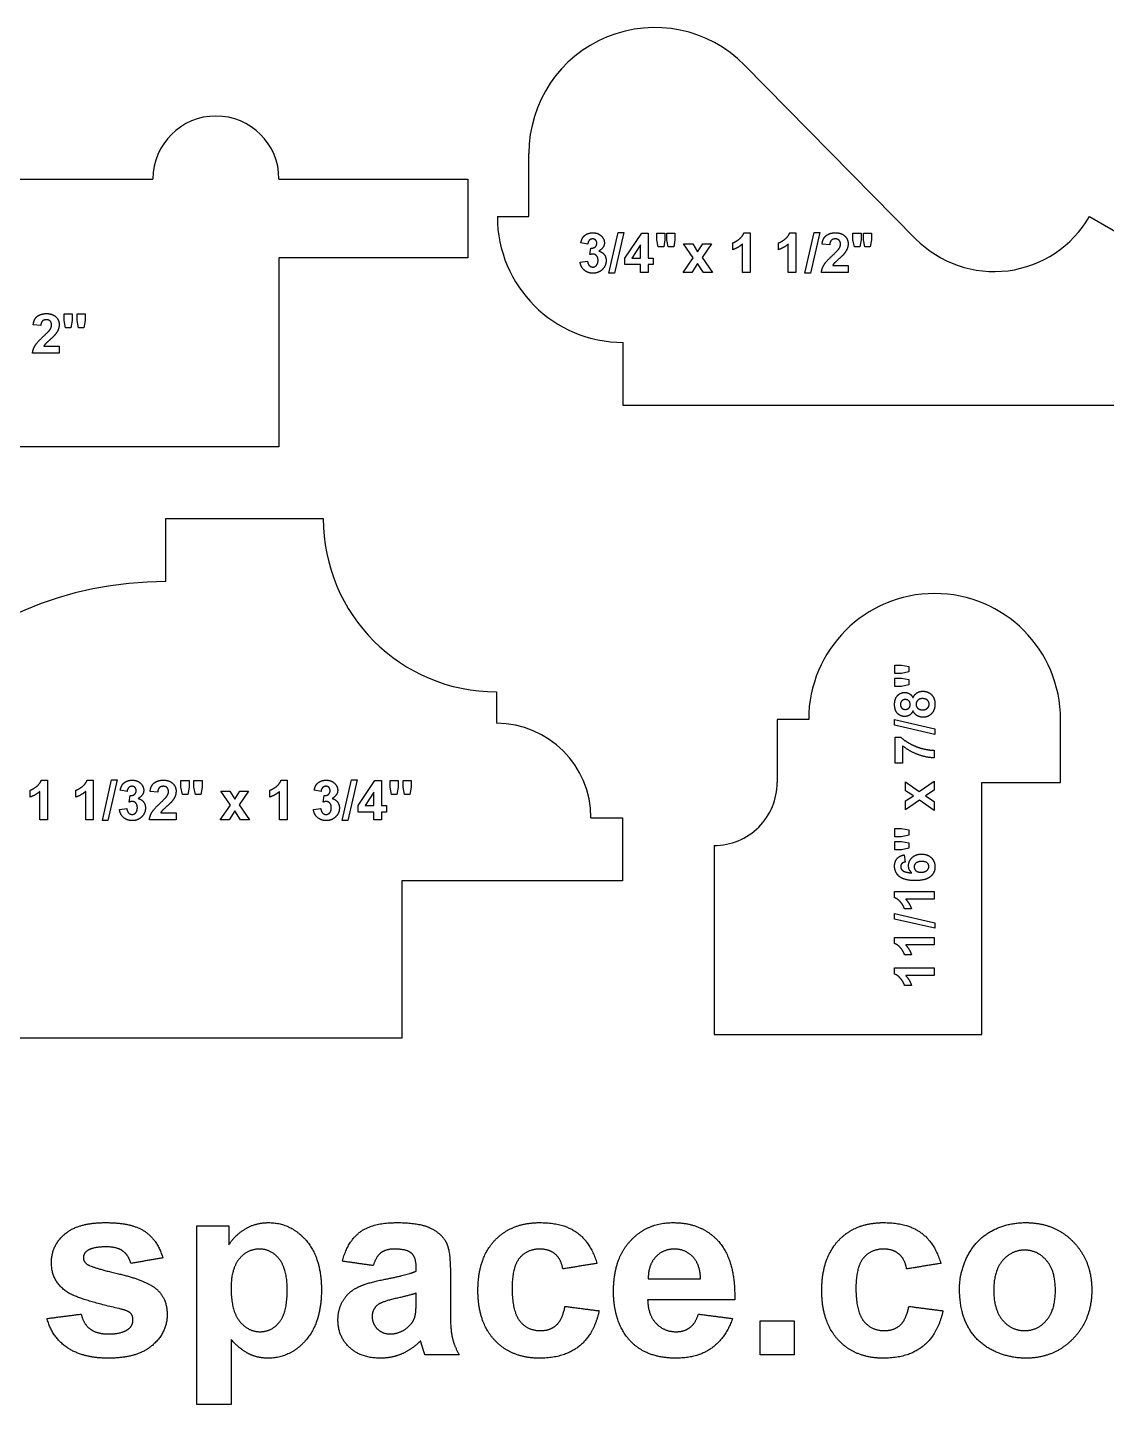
# Model space of a CAD drawing. Header units: millimetres. Extents: x -177 to 177, y -192 to 172.
# Drawn here: x 19.9 to 74.3, y -192.1 to -122.6 of the extents above; entities that cross this region are included whole.
import ezdxf

# ---------------------------------------------------------------- set-up
doc = ezdxf.new("R2010")
doc.units = ezdxf.units.MM
doc.header["$MEASUREMENT"] = 0
doc.layers.add('Default', color=18, linetype='Continuous')

msp = doc.modelspace()

# ---------------------------------------------------------------- linework, layer by layer
at = {"layer": 'Default', "color": 5}
for p, q in [((56.08, -124.538), (64.698, -133.289)), ((45.205, -132.169), (45.205, -128.994)), ((7.782, -130.28), (26.258, -130.28)), ((32.608, -130.28), (42.133, -130.28)), ((42.133, -130.28), (42.133, -134.249)), ((43.617, -132.169), (45.205, -132.169)), ((73.469, -132.168), (81.717, -136.931)), ((49.237, -135.028), (49.706, -132.978)), ((49.99, -132.978), (49.521, -135.028)), ((49.706, -132.978), (49.99, -132.978)), ((50.039, -134.263), (50.893, -133.003)), ((50.893, -133.003), (51.225, -133.003)), ((51.225, -133.003), (51.225, -134.262)), ((51.657, -133.338), (51.657, -133.003)), ((51.657, -133.003), (52.064, -133.003)), ((52.064, -133.003), (52.064, -133.338)), ((52.163, -133.338), (52.163, -133.003)), ((52.163, -133.003), (52.571, -133.003)), ((52.571, -133.003), (52.571, -133.338)), ((56.05, -132.99), (56.36, -132.99)), ((56.36, -132.99), (56.36, -134.99)), ((58.359, -132.99), (58.669, -132.99)), ((58.669, -132.99), (58.669, -134.99)), ((59.126, -135.028), (59.595, -132.978)), ((59.879, -132.978), (59.41, -135.028)), ((59.595, -132.978), (59.879, -132.978)), ((61.546, -133.338), (61.546, -133.003)), ((61.546, -133.003), (61.953, -133.003)), ((61.953, -133.003), (61.953, -133.338)), ((62.071, -133.338), (62.071, -133.003)), ((62.071, -133.003), (62.479, -133.003)), ((62.479, -133.003), (62.479, -133.338)), ((48.175, -133.558), (47.83, -133.5)), ((48.286, -134.093), (48.327, -133.768)), ((50.842, -133.603), (50.396, -134.262)), ((50.842, -134.262), (50.842, -133.603)), ((51.727, -133.707), (51.657, -133.338)), ((52.003, -133.707), (51.727, -133.707)), ((52.064, -133.338), (52.003, -133.707)), ((52.234, -133.707), (52.163, -133.338)), ((52.51, -133.707), (52.234, -133.707)), ((52.571, -133.338), (52.51, -133.707)), ((53.496, -134.246), (53.009, -133.546)), ((53.009, -133.546), (53.469, -133.546)), ((53.469, -133.546), (53.715, -133.943)), ((53.715, -133.943), (53.976, -133.546)), ((54.416, -133.546), (53.94, -134.23)), ((53.976, -133.546), (54.416, -133.546)), ((55.484, -133.842), (55.484, -133.497)), ((55.978, -134.99), (55.978, -133.554)), ((57.793, -133.842), (57.793, -133.497)), ((58.286, -134.99), (58.286, -133.554)), ((60.373, -133.595), (59.99, -133.559)), ((61.616, -133.707), (61.546, -133.338)), ((61.892, -133.707), (61.616, -133.707)), ((61.953, -133.338), (61.892, -133.707)), ((62.142, -133.707), (62.071, -133.338)), ((62.418, -133.707), (62.142, -133.707)), ((62.479, -133.338), (62.418, -133.707)), ((42.133, -134.249), (32.608, -134.249)), ((32.608, -134.249), (32.608, -143.774)), ((47.793, -134.468), (48.163, -134.423)), ((50.039, -134.595), (50.039, -134.263)), ((50.842, -134.595), (50.039, -134.595)), ((50.396, -134.262), (50.842, -134.262)), ((50.842, -134.99), (50.842, -134.595)), ((51.225, -134.262), (51.472, -134.262)), ((51.472, -134.595), (51.225, -134.595)), ((51.225, -134.595), (51.225, -134.99)), ((51.472, -134.262), (51.472, -134.595)), ((52.984, -134.99), (53.496, -134.246)), ((53.715, -134.543), (53.424, -134.99)), ((54.005, -134.99), (53.715, -134.543)), ((53.94, -134.23), (54.465, -134.99)), ((60.523, -134.632), (61.299, -134.632)), ((61.299, -134.632), (61.299, -134.99)), ((49.521, -135.028), (49.237, -135.028)), ((51.225, -134.99), (50.842, -134.99)), ((53.424, -134.99), (52.984, -134.99)), ((54.465, -134.99), (54.005, -134.99)), ((56.36, -134.99), (55.978, -134.99)), ((58.669, -134.99), (58.286, -134.99)), ((59.41, -135.028), (59.126, -135.028)), ((61.299, -134.99), (59.953, -134.99)), ((21.775, -137.412), (21.775, -137.077)), ((21.775, -137.077), (22.182, -137.077)), ((21.846, -137.78), (21.775, -137.412)), ((22.182, -137.412), (22.121, -137.78)), ((22.182, -137.077), (22.182, -137.412)), ((22.429, -137.412), (22.429, -137.077)), ((22.429, -137.077), (22.837, -137.077)), ((22.5, -137.78), (22.429, -137.412)), ((22.837, -137.412), (22.775, -137.78)), ((22.837, -137.077), (22.837, -137.412)), ((20.602, -137.669), (20.219, -137.633)), ((22.121, -137.78), (21.846, -137.78)), ((22.775, -137.78), (22.5, -137.78)), ((20.753, -138.706), (21.528, -138.706)), ((21.528, -138.706), (21.528, -139.064)), ((49.967, -141.694), (49.967, -138.519)), ((21.528, -139.064), (20.182, -139.064)), ((81.717, -141.694), (49.967, -141.694)), ((32.608, -143.774), (7.436, -143.774)), ((26.904, -150.575), (26.904, -147.4)), ((26.904, -147.4), (34.841, -147.4)), ((63.654, -155.202), (63.654, -154.795)), ((63.654, -154.795), (63.989, -154.795)), ((63.989, -155.202), (63.654, -155.202)), ((63.654, -155.856), (63.654, -155.449)), ((63.654, -155.449), (63.989, -155.449)), ((63.989, -154.795), (64.358, -154.856)), ((64.358, -155.131), (63.989, -155.202)), ((63.989, -155.449), (64.358, -155.51)), ((64.358, -154.856), (64.358, -155.131)), ((43.573, -156.131), (43.573, -157.718)), ((63.989, -155.856), (63.654, -155.856)), ((64.358, -155.786), (63.989, -155.856)), ((64.358, -155.51), (64.358, -155.786)), ((57.724, -157.527), (57.724, -160.702)), ((59.312, -157.527), (57.724, -157.527)), ((63.63, -157.807), (63.63, -157.523)), ((63.63, -157.523), (65.679, -157.992)), ((72.012, -160.702), (72.012, -157.527)), ((65.679, -158.276), (63.63, -157.807)), ((65.679, -157.992), (65.679, -158.276)), ((63.679, -159.721), (63.679, -158.412)), ((63.679, -158.412), (63.951, -158.412)), ((64.037, -158.847), (64.037, -159.721)), ((65.642, -159.079), (65.642, -159.461)), ((64.037, -159.721), (63.679, -159.721)), ((20.629, -160.586), (20.939, -160.586)), ((20.939, -160.586), (20.939, -162.586)), ((22.938, -160.586), (23.248, -160.586)), ((23.248, -160.586), (23.248, -162.586)), ((23.705, -162.623), (24.174, -160.574)), ((24.458, -160.574), (23.989, -162.623)), ((24.174, -160.574), (24.458, -160.574)), ((27.668, -160.933), (27.668, -160.598)), ((27.668, -160.598), (28.075, -160.598)), ((27.738, -161.302), (27.668, -160.933)), ((28.075, -160.933), (28.014, -161.302)), ((28.075, -160.598), (28.075, -160.933)), ((28.322, -160.933), (28.322, -160.598)), ((28.322, -160.598), (28.73, -160.598)), ((28.393, -161.302), (28.322, -160.933)), ((28.73, -160.933), (28.668, -161.302)), ((28.73, -160.598), (28.73, -160.933)), ((32.716, -160.586), (33.026, -160.586)), ((33.026, -160.586), (33.026, -162.586)), ((35.791, -162.623), (36.26, -160.574)), ((36.544, -160.574), (36.075, -162.623)), ((36.26, -160.574), (36.544, -160.574)), ((36.594, -161.859), (37.447, -160.598)), ((37.447, -160.598), (37.779, -160.598)), ((37.779, -160.598), (37.779, -161.858)), ((38.211, -160.933), (38.211, -160.598)), ((38.211, -160.598), (38.619, -160.598)), ((38.282, -161.302), (38.211, -160.933)), ((38.619, -160.933), (38.557, -161.302)), ((38.619, -160.598), (38.619, -160.933)), ((38.865, -160.933), (38.865, -160.598)), ((38.865, -160.598), (39.273, -160.598)), ((38.936, -161.302), (38.865, -160.933)), ((39.273, -160.933), (39.212, -161.302)), ((39.273, -160.598), (39.273, -160.933)), ((64.198, -161.118), (64.198, -160.677)), ((64.198, -160.677), (64.882, -161.153)), ((64.882, -161.153), (65.642, -160.628)), ((65.642, -160.628), (65.642, -161.089)), ((68.043, -173.402), (68.043, -160.702)), ((68.043, -160.702), (72.012, -160.702)), ((20.063, -161.438), (20.063, -161.092)), ((20.557, -162.586), (20.557, -161.149)), ((22.372, -161.438), (22.372, -161.092)), ((22.865, -162.586), (22.865, -161.149)), ((24.952, -161.154), (24.606, -161.096)), ((25.063, -161.688), (25.103, -161.364)), ((26.495, -161.191), (26.112, -161.155)), ((28.014, -161.302), (27.738, -161.302)), ((28.668, -161.302), (28.393, -161.302)), ((30.162, -161.842), (29.674, -161.141)), ((29.674, -161.141), (30.135, -161.141)), ((30.135, -161.141), (30.381, -161.539)), ((30.381, -161.539), (30.641, -161.141)), ((31.081, -161.141), (30.605, -161.826)), ((30.641, -161.141), (31.081, -161.141)), ((32.149, -161.438), (32.149, -161.092)), ((32.643, -162.586), (32.643, -161.149)), ((34.73, -161.154), (34.384, -161.096)), ((34.841, -161.688), (34.881, -161.364)), ((37.396, -161.198), (36.95, -161.858)), ((37.396, -161.858), (37.396, -161.198)), ((38.557, -161.302), (38.282, -161.302)), ((39.212, -161.302), (38.936, -161.302)), ((64.595, -161.378), (64.198, -161.118)), ((64.198, -161.624), (64.595, -161.378)), ((64.898, -161.597), (64.198, -162.085)), ((64.198, -162.085), (64.198, -161.624)), ((65.642, -162.109), (64.898, -161.597)), ((65.642, -161.089), (65.195, -161.378)), ((65.195, -161.378), (65.642, -161.669)), ((65.642, -161.669), (65.642, -162.109)), ((24.569, -162.064), (24.939, -162.018)), ((26.646, -162.228), (27.421, -162.228)), ((27.421, -162.228), (27.421, -162.586)), ((29.649, -162.586), (30.162, -161.842)), ((30.381, -162.138), (30.09, -162.586)), ((30.67, -162.586), (30.381, -162.138)), ((30.605, -161.826), (31.131, -162.586)), ((34.347, -162.064), (34.717, -162.018)), ((36.594, -162.191), (36.594, -161.859)), ((37.396, -162.191), (36.594, -162.191)), ((36.95, -161.858), (37.396, -161.858)), ((37.396, -162.586), (37.396, -162.191)), ((37.779, -161.858), (38.026, -161.858)), ((38.026, -162.191), (37.779, -162.191)), ((37.779, -162.191), (37.779, -162.586)), ((38.026, -161.858), (38.026, -162.191)), ((20.939, -162.586), (20.557, -162.586)), ((23.248, -162.586), (22.865, -162.586)), ((23.989, -162.623), (23.705, -162.623)), ((27.421, -162.586), (26.075, -162.586)), ((30.09, -162.586), (29.649, -162.586)), ((31.131, -162.586), (30.67, -162.586)), ((33.026, -162.586), (32.643, -162.586)), ((36.075, -162.623), (35.791, -162.623)), ((37.779, -162.586), (37.396, -162.586)), ((48.335, -162.481), (49.923, -162.481)), ((49.923, -162.481), (49.923, -165.656)), ((63.654, -163.437), (63.654, -163.029)), ((63.654, -163.029), (63.989, -163.029)), ((63.989, -163.029), (64.358, -163.09)), ((64.358, -163.09), (64.358, -163.366)), ((63.989, -163.437), (63.654, -163.437)), ((63.654, -164.091), (63.654, -163.684)), ((63.654, -163.684), (63.989, -163.684)), ((64.358, -163.366), (63.989, -163.437)), ((63.989, -163.684), (64.358, -163.745)), ((64.358, -163.745), (64.358, -164.02)), ((54.549, -163.877), (54.549, -173.402)), ((63.989, -164.091), (63.654, -164.091)), ((64.358, -164.02), (63.989, -164.091)), ((64.132, -164.35), (64.173, -164.721)), ((49.923, -165.656), (38.81, -165.656)), ((38.81, -165.656), (38.81, -173.594)), ((63.642, -166.512), (63.642, -166.202)), ((63.642, -166.202), (65.642, -166.202)), ((65.642, -166.585), (64.205, -166.585)), ((65.642, -166.202), (65.642, -166.585)), ((64.494, -167.079), (64.148, -167.079)), ((63.63, -167.585), (63.63, -167.301)), ((63.63, -167.301), (65.679, -167.77)), ((65.679, -168.054), (63.63, -167.585)), ((65.679, -167.77), (65.679, -168.054)), ((63.642, -168.821), (63.642, -168.511)), ((63.642, -168.511), (65.642, -168.511)), ((65.642, -168.511), (65.642, -168.893)), ((65.642, -168.893), (64.205, -168.893)), ((63.642, -170.364), (63.642, -170.054)), ((63.642, -170.054), (65.642, -170.054)), ((64.494, -169.387), (64.148, -169.387)), ((65.642, -170.054), (65.642, -170.437)), ((65.642, -170.437), (64.205, -170.437)), ((64.494, -170.93), (64.148, -170.93)), ((54.549, -173.402), (68.043, -173.402)), ((38.81, -173.594), (5.473, -173.594))]:
    msp.add_line(p, q, dxfattribs=at)
for centre, radius, start, end in [((51.555, -128.994), 6.35, 44.56404, 180.00005), ((29.433, -130.28), 3.175, 0, 180), ((49.967, -132.169), 6.35, 180, 270), ((68.657, -129.39), 5.556, 224.56404, 330), ((43.573, -147.4), 8.732, 180, 270), ((26.904, -168.831), 18.256, 90, 180), ((65.662, -157.527), 6.35, 0, 180), ((43.573, -162.481), 4.763, 0, 90), ((54.549, -160.702), 3.175, 270, 0.00001)]:
    msp.add_arc(centre, radius, start, end, dxfattribs=at)
for points in [[(47.83, -133.5), (47.866, -133.323), (47.938, -133.217)], [(47.938, -133.217), (48.011, -133.112), (48.142, -133.051)], [(48.142, -133.051), (48.272, -132.99), (48.434, -132.99)], [(48.434, -132.99), (48.71, -132.99), (48.877, -133.169)], [(48.877, -133.169), (49.015, -133.314), (49.015, -133.498)], [(55.809, -133.31), (55.985, -133.173), (56.05, -132.99)], [(58.118, -133.31), (58.293, -133.173), (58.359, -132.99)], [(59.99, -133.559), (60.024, -133.255), (60.206, -133.123)], [(60.206, -133.123), (60.387, -132.99), (60.659, -132.99)], [(60.659, -132.99), (60.958, -132.99), (61.128, -133.149)], [(61.128, -133.149), (61.299, -133.308), (61.299, -133.544)], [(48.257, -133.365), (48.19, -133.431), (48.175, -133.558)], [(48.419, -133.299), (48.324, -133.299), (48.257, -133.365)], [(48.327, -133.768), (48.476, -133.772), (48.554, -133.702)], [(48.574, -133.358), (48.516, -133.299), (48.419, -133.299)], [(48.554, -133.702), (48.632, -133.632), (48.632, -133.516)], [(48.632, -133.516), (48.632, -133.417), (48.574, -133.358)], [(49.015, -133.498), (49.015, -133.758), (48.728, -133.914)], [(48.728, -133.914), (48.898, -133.951), (49, -134.079)], [(55.484, -133.497), (55.634, -133.447), (55.809, -133.31)], [(55.978, -133.554), (55.768, -133.749), (55.484, -133.842)], [(57.793, -133.497), (57.942, -133.447), (58.118, -133.31)], [(58.286, -133.554), (58.077, -133.749), (57.793, -133.842)], [(60.456, -133.368), (60.384, -133.436), (60.373, -133.595)], [(60.651, -133.299), (60.529, -133.299), (60.456, -133.368)], [(60.517, -134.128), (60.778, -133.886), (60.836, -133.8)], [(60.846, -133.368), (60.775, -133.299), (60.651, -133.299)], [(60.836, -133.8), (60.916, -133.681), (60.916, -133.565)], [(60.916, -133.565), (60.916, -133.437), (60.846, -133.368)], [(61.25, -133.799), (61.201, -133.921), (61.095, -134.054)], [(61.299, -133.544), (61.299, -133.678), (61.25, -133.799)], [(47.997, -134.873), (47.821, -134.718), (47.793, -134.468)], [(48.163, -134.423), (48.179, -134.566), (48.253, -134.643)], [(48.253, -134.643), (48.326, -134.719), (48.43, -134.719)], [(48.448, -134.065), (48.38, -134.065), (48.286, -134.093)], [(48.43, -134.719), (48.541, -134.719), (48.617, -134.628)], [(48.622, -134.15), (48.551, -134.065), (48.448, -134.065)], [(48.617, -134.628), (48.694, -134.537), (48.694, -134.382)], [(48.694, -134.382), (48.694, -134.236), (48.622, -134.15)], [(49.101, -134.39), (49.101, -134.655), (48.912, -134.841)], [(49, -134.079), (49.101, -134.208), (49.101, -134.39)], [(59.953, -134.99), (59.975, -134.789), (60.085, -134.608)], [(60.085, -134.608), (60.194, -134.427), (60.517, -134.128)], [(60.603, -134.527), (60.554, -134.581), (60.523, -134.632)], [(60.838, -134.307), (60.652, -134.473), (60.603, -134.527)], [(61.095, -134.054), (61.024, -134.142), (60.838, -134.307)], [(48.44, -135.028), (48.173, -135.028), (47.997, -134.873)], [(48.912, -134.841), (48.722, -135.028), (48.44, -135.028)], [(20.219, -137.633), (20.254, -137.329), (20.435, -137.197)], [(20.435, -137.197), (20.617, -137.064), (20.889, -137.064)], [(20.881, -137.373), (20.758, -137.373), (20.686, -137.442)], [(21.075, -137.442), (21.005, -137.373), (20.881, -137.373)], [(20.889, -137.064), (21.187, -137.064), (21.358, -137.223)], [(21.358, -137.223), (21.528, -137.382), (21.528, -137.618)], [(20.686, -137.442), (20.613, -137.51), (20.602, -137.669)], [(20.747, -138.202), (21.007, -137.96), (21.066, -137.874)], [(21.066, -137.874), (21.145, -137.755), (21.145, -137.639)], [(21.324, -138.127), (21.254, -138.216), (21.067, -138.381)], [(21.145, -137.639), (21.145, -137.511), (21.075, -137.442)], [(21.479, -137.873), (21.43, -137.995), (21.324, -138.127)], [(21.528, -137.618), (21.528, -137.752), (21.479, -137.873)], [(20.182, -139.064), (20.204, -138.862), (20.314, -138.681)], [(20.314, -138.681), (20.423, -138.501), (20.747, -138.202)], [(20.832, -138.601), (20.783, -138.655), (20.753, -138.706)], [(21.067, -138.381), (20.881, -138.546), (20.832, -138.601)], [(63.788, -156.324), (63.934, -156.165), (64.158, -156.165)], [(64.158, -156.165), (64.296, -156.165), (64.405, -156.236)], [(64.765, -156.188), (64.892, -156.103), (65.059, -156.103)], [(65.059, -156.103), (65.334, -156.103), (65.507, -156.279)], [(63.642, -156.77), (63.642, -156.483), (63.788, -156.324)], [(63.788, -157.218), (63.642, -157.06), (63.642, -156.77)], [(64.005, -156.59), (63.938, -156.657), (63.938, -156.767)], [(63.938, -156.767), (63.938, -156.881), (64.006, -156.949)], [(64.182, -156.523), (64.071, -156.523), (64.005, -156.59)], [(64.366, -156.591), (64.299, -156.523), (64.182, -156.523)], [(64.432, -156.771), (64.432, -156.658), (64.366, -156.591)], [(64.366, -156.95), (64.432, -156.883), (64.432, -156.771)], [(64.405, -156.236), (64.513, -156.307), (64.571, -156.435)], [(64.571, -156.435), (64.637, -156.272), (64.765, -156.188)], [(64.815, -156.554), (64.729, -156.635), (64.729, -156.758)], [(64.729, -156.758), (64.729, -156.901), (64.827, -156.971)], [(65.045, -156.474), (64.902, -156.474), (64.815, -156.554)], [(65.296, -156.553), (65.209, -156.474), (65.045, -156.474)], [(65.293, -156.959), (65.383, -156.876), (65.383, -156.753)], [(65.383, -156.753), (65.383, -156.632), (65.296, -156.553)], [(65.507, -156.279), (65.679, -156.455), (65.679, -156.747)], [(65.679, -156.747), (65.679, -157.018), (65.537, -157.199)], [(64.158, -157.375), (63.934, -157.375), (63.788, -157.218)], [(64.006, -156.949), (64.073, -157.017), (64.183, -157.017)], [(64.398, -157.306), (64.288, -157.375), (64.158, -157.375)], [(64.183, -157.017), (64.301, -157.017), (64.366, -156.95)], [(64.571, -157.086), (64.508, -157.237), (64.398, -157.306)], [(64.779, -157.333), (64.644, -157.255), (64.571, -157.086)], [(65.075, -157.412), (64.914, -157.412), (64.779, -157.333)], [(64.827, -156.971), (64.926, -157.042), (65.041, -157.042)], [(65.041, -157.042), (65.202, -157.042), (65.293, -156.959)], [(65.537, -157.199), (65.368, -157.412), (65.075, -157.412)], [(63.951, -158.412), (64.11, -158.573), (64.408, -158.739)], [(64.802, -159.287), (64.374, -159.122), (64.037, -158.847)], [(64.408, -158.739), (64.707, -158.906), (65.042, -158.993)], [(65.642, -159.461), (65.23, -159.452), (64.802, -159.287)], [(65.042, -158.993), (65.378, -159.08), (65.642, -159.079)], [(20.063, -161.092), (20.213, -161.043), (20.388, -160.906)], [(20.388, -160.906), (20.564, -160.769), (20.629, -160.586)], [(22.372, -161.092), (22.521, -161.043), (22.697, -160.906)], [(22.697, -160.906), (22.873, -160.769), (22.938, -160.586)], [(24.606, -161.096), (24.642, -160.919), (24.715, -160.813)], [(24.715, -160.813), (24.788, -160.707), (24.918, -160.646)], [(24.918, -160.646), (25.048, -160.586), (25.21, -160.586)], [(25.034, -160.961), (24.966, -161.027), (24.952, -161.154)], [(25.196, -160.895), (25.101, -160.895), (25.034, -160.961)], [(25.351, -160.953), (25.293, -160.895), (25.196, -160.895)], [(25.21, -160.586), (25.487, -160.586), (25.654, -160.764)], [(25.409, -161.111), (25.409, -161.012), (25.351, -160.953)], [(25.654, -160.764), (25.791, -160.91), (25.791, -161.093)], [(26.112, -161.155), (26.147, -160.851), (26.328, -160.718)], [(26.328, -160.718), (26.51, -160.586), (26.782, -160.586)], [(26.579, -160.963), (26.506, -161.032), (26.495, -161.191)], [(26.774, -160.895), (26.651, -160.895), (26.579, -160.963)], [(26.968, -160.964), (26.898, -160.895), (26.774, -160.895)], [(26.782, -160.586), (27.08, -160.586), (27.251, -160.745)], [(27.038, -161.161), (27.038, -161.032), (26.968, -160.964)], [(27.251, -160.745), (27.421, -160.903), (27.421, -161.139)], [(32.149, -161.092), (32.299, -161.043), (32.475, -160.906)], [(32.475, -160.906), (32.65, -160.769), (32.716, -160.586)], [(34.384, -161.096), (34.42, -160.919), (34.493, -160.813)], [(34.493, -160.813), (34.566, -160.707), (34.696, -160.646)], [(34.696, -160.646), (34.826, -160.586), (34.988, -160.586)], [(34.811, -160.961), (34.744, -161.027), (34.73, -161.154)], [(34.974, -160.895), (34.879, -160.895), (34.811, -160.961)], [(35.128, -160.953), (35.07, -160.895), (34.974, -160.895)], [(34.988, -160.586), (35.265, -160.586), (35.432, -160.764)], [(35.186, -161.111), (35.186, -161.012), (35.128, -160.953)], [(35.432, -160.764), (35.569, -160.91), (35.569, -161.093)], [(20.557, -161.149), (20.347, -161.344), (20.063, -161.438)], [(22.865, -161.149), (22.656, -161.344), (22.372, -161.438)], [(25.225, -161.66), (25.157, -161.66), (25.063, -161.688)], [(25.103, -161.364), (25.252, -161.368), (25.33, -161.298)], [(25.399, -161.746), (25.327, -161.66), (25.225, -161.66)], [(25.33, -161.298), (25.409, -161.227), (25.409, -161.111)], [(25.791, -161.093), (25.791, -161.354), (25.505, -161.509)], [(25.505, -161.509), (25.675, -161.546), (25.776, -161.675)], [(25.776, -161.675), (25.878, -161.804), (25.878, -161.986)], [(26.207, -162.203), (26.316, -162.022), (26.64, -161.723)], [(26.64, -161.723), (26.9, -161.482), (26.959, -161.396)], [(26.959, -161.396), (27.038, -161.277), (27.038, -161.161)], [(27.217, -161.649), (27.147, -161.737), (26.96, -161.903)], [(27.372, -161.395), (27.323, -161.516), (27.217, -161.649)], [(27.421, -161.139), (27.421, -161.273), (27.372, -161.395)], [(32.643, -161.149), (32.434, -161.344), (32.149, -161.438)], [(35.002, -161.66), (34.935, -161.66), (34.841, -161.688)], [(34.881, -161.364), (35.03, -161.368), (35.108, -161.298)], [(35.177, -161.746), (35.105, -161.66), (35.002, -161.66)], [(35.108, -161.298), (35.186, -161.227), (35.186, -161.111)], [(35.569, -161.093), (35.569, -161.354), (35.283, -161.509)], [(35.283, -161.509), (35.452, -161.546), (35.554, -161.675)], [(35.554, -161.675), (35.656, -161.804), (35.656, -161.986)], [(24.773, -162.468), (24.597, -162.314), (24.569, -162.064)], [(24.939, -162.018), (24.956, -162.162), (25.029, -162.238)], [(25.029, -162.238), (25.102, -162.314), (25.206, -162.314)], [(25.206, -162.314), (25.318, -162.314), (25.394, -162.223)], [(25.394, -162.223), (25.47, -162.132), (25.47, -161.978)], [(25.47, -161.978), (25.47, -161.831), (25.399, -161.746)], [(25.878, -161.986), (25.878, -162.25), (25.688, -162.437)], [(26.075, -162.586), (26.097, -162.384), (26.207, -162.203)], [(26.725, -162.122), (26.676, -162.176), (26.646, -162.228)], [(26.96, -161.903), (26.774, -162.068), (26.725, -162.122)], [(34.551, -162.468), (34.375, -162.314), (34.347, -162.064)], [(34.717, -162.018), (34.734, -162.162), (34.807, -162.238)], [(34.807, -162.238), (34.88, -162.314), (34.984, -162.314)], [(34.984, -162.314), (35.096, -162.314), (35.172, -162.223)], [(35.172, -162.223), (35.248, -162.132), (35.248, -161.978)], [(35.248, -161.978), (35.248, -161.831), (35.177, -161.746)], [(35.656, -161.986), (35.656, -162.25), (35.466, -162.437)], [(25.217, -162.623), (24.949, -162.623), (24.773, -162.468)], [(25.688, -162.437), (25.499, -162.623), (25.217, -162.623)], [(34.994, -162.623), (34.727, -162.623), (34.551, -162.468)], [(35.466, -162.437), (35.277, -162.623), (34.994, -162.623)], [(63.768, -164.54), (63.893, -164.391), (64.132, -164.35)], [(64.346, -164.9), (64.346, -164.658), (64.529, -164.486)], [(64.529, -164.486), (64.712, -164.313), (65.001, -164.313)], [(65.001, -164.313), (65.308, -164.313), (65.494, -164.493)], [(65.494, -164.493), (65.679, -164.673), (65.679, -164.955)], [(63.642, -164.917), (63.642, -164.689), (63.768, -164.54)], [(63.884, -165.444), (63.642, -165.241), (63.642, -164.917)], [(64.005, -164.793), (63.951, -164.851), (63.951, -164.943)], [(63.951, -164.943), (63.951, -165.066), (64.06, -165.152)], [(64.173, -164.721), (64.059, -164.734), (64.005, -164.793)], [(64.06, -165.152), (64.17, -165.237), (64.513, -165.259)], [(64.513, -165.259), (64.346, -165.114), (64.346, -164.9)], [(64.721, -164.762), (64.63, -164.84), (64.63, -164.957)], [(64.63, -164.957), (64.63, -165.07), (64.717, -165.149)], [(64.717, -165.149), (64.805, -165.227), (64.976, -165.227)], [(65.011, -164.684), (64.813, -164.684), (64.721, -164.762)], [(64.976, -165.227), (65.165, -165.227), (65.268, -165.139)], [(65.286, -164.756), (65.202, -164.684), (65.011, -164.684)], [(65.268, -165.139), (65.371, -165.051), (65.371, -164.938)], [(65.371, -164.938), (65.371, -164.829), (65.286, -164.756)], [(65.679, -164.955), (65.679, -165.257), (65.444, -165.452)], [(64.675, -165.647), (64.126, -165.647), (63.884, -165.444)], [(65.444, -165.452), (65.21, -165.647), (64.675, -165.647)], [(63.962, -166.753), (63.825, -166.578), (63.642, -166.512)], [(64.205, -166.585), (64.4, -166.794), (64.494, -167.079)], [(64.148, -167.079), (64.099, -166.929), (63.962, -166.753)], [(63.962, -169.062), (63.825, -168.886), (63.642, -168.821)], [(64.148, -169.387), (64.099, -169.238), (63.962, -169.062)], [(64.205, -168.893), (64.4, -169.103), (64.494, -169.387)], [(63.962, -170.605), (63.825, -170.429), (63.642, -170.364)], [(64.148, -170.93), (64.099, -170.781), (63.962, -170.605)], [(64.205, -170.437), (64.4, -170.646), (64.494, -170.93)], [(21.806, -183.47), (22.473, -182.89), (23.874, -182.89)], [(23.874, -182.89), (25.208, -182.89), (25.856, -183.34)], [(28.472, -183.057), (29.277, -183.057), (30.083, -183.057)], [(28.472, -192.057), (28.472, -187.557), (28.472, -183.057)], [(30.083, -183.057), (30.083, -183.531), (30.083, -184.005)], [(30.083, -184.005), (30.39, -183.519), (30.915, -183.205)], [(30.915, -183.205), (31.44, -182.89), (32.079, -182.89)], [(32.079, -182.89), (33.194, -182.89), (33.972, -183.783)], [(36.694, -183.367), (37.324, -182.89), (38.566, -182.89)], [(38.566, -182.89), (39.695, -182.89), (40.247, -183.163)], [(40.247, -183.163), (40.799, -183.436), (41.024, -183.857)], [(43.483, -183.792), (44.327, -182.89), (45.766, -182.89)], [(45.766, -182.89), (46.944, -182.89), (47.639, -183.398)], [(50.322, -183.811), (51.172, -182.89), (52.472, -182.89)], [(52.472, -182.89), (53.932, -182.89), (54.776, -183.847)], [(60.816, -183.792), (61.66, -182.89), (63.099, -182.89)], [(63.099, -182.89), (64.277, -182.89), (64.973, -183.398)], [(68.525, -183.315), (69.295, -182.89), (70.244, -182.89)], [(70.244, -182.89), (71.71, -182.89), (72.646, -183.854)], [(21.139, -184.902), (21.139, -184.05), (21.806, -183.47)], [(25.856, -183.34), (26.505, -183.789), (26.75, -184.668)], [(33.972, -183.783), (34.75, -184.676), (34.75, -186.27)], [(35.805, -184.835), (36.063, -183.844), (36.694, -183.367)], [(41.024, -183.857), (41.25, -184.278), (41.25, -185.401)], [(42.639, -186.313), (42.639, -184.694), (43.483, -183.792)], [(47.639, -183.398), (48.335, -183.906), (48.639, -184.946)], [(49.472, -186.357), (49.472, -184.731), (50.322, -183.811)], [(54.776, -183.847), (55.619, -184.805), (55.583, -186.779)], [(59.972, -186.313), (59.972, -184.694), (60.816, -183.792)], [(64.973, -183.398), (65.668, -183.906), (65.972, -184.946)], [(67.336, -184.547), (67.756, -183.74), (68.525, -183.315)], [(72.646, -183.854), (73.583, -184.818), (73.583, -186.289)], [(22.945, -184.305), (22.75, -184.443), (22.75, -184.66)], [(23.916, -184.113), (23.238, -184.113), (22.945, -184.305)], [(24.744, -184.328), (24.454, -184.113), (23.916, -184.113)], [(25.139, -184.946), (25.034, -184.542), (24.744, -184.328)], [(31.629, -184.224), (31.01, -184.224), (30.602, -184.722)], [(32.625, -184.731), (32.223, -184.224), (31.629, -184.224)], [(37.753, -184.409), (37.511, -184.594), (37.361, -185.057)], [(38.427, -184.224), (37.994, -184.224), (37.753, -184.409)], [(39.297, -184.439), (39.066, -184.224), (38.427, -184.224)], [(39.527, -185.16), (39.527, -184.654), (39.297, -184.439)], [(45.754, -184.224), (45.118, -184.224), (44.739, -184.675)], [(46.532, -184.475), (46.232, -184.224), (45.754, -184.224)], [(46.916, -185.224), (46.831, -184.726), (46.532, -184.475)], [(51.595, -184.627), (51.218, -185.031), (51.224, -185.724)], [(52.549, -184.224), (51.971, -184.224), (51.595, -184.627)], [(53.465, -184.606), (53.089, -184.224), (52.549, -184.224)], [(53.861, -185.724), (53.842, -184.989), (53.465, -184.606)], [(63.087, -184.224), (62.451, -184.224), (62.073, -184.675)], [(63.865, -184.475), (63.566, -184.224), (63.087, -184.224)], [(64.25, -185.224), (64.165, -184.726), (63.865, -184.475)], [(66.916, -186.215), (66.916, -185.353), (67.336, -184.547)], [(70.197, -184.279), (69.538, -184.279), (69.088, -184.802)], [(71.303, -184.802), (70.856, -184.279), (70.197, -184.279)], [(21.91, -186.376), (21.139, -185.845), (21.139, -184.902)], [(22.75, -184.66), (22.75, -184.847), (22.921, -184.978)], [(22.921, -184.978), (23.152, -185.153), (24.522, -185.47)], [(26.75, -184.668), (25.944, -184.807), (25.139, -184.946)], [(30.602, -184.722), (30.194, -185.22), (30.194, -186.198)], [(33.027, -186.285), (33.027, -185.239), (32.625, -184.731)], [(37.361, -185.057), (36.583, -184.946), (35.805, -184.835)], [(39.527, -185.335), (39.527, -185.248), (39.527, -185.16)], [(44.739, -184.675), (44.361, -185.127), (44.361, -186.186)], [(48.639, -184.946), (47.777, -185.085), (46.916, -185.224)], [(62.073, -184.675), (61.694, -185.127), (61.694, -186.186)], [(65.972, -184.946), (65.111, -185.085), (64.25, -185.224)], [(69.088, -184.802), (68.639, -185.324), (68.639, -186.307)], [(71.75, -186.295), (71.75, -185.324), (71.303, -184.802)], [(24.522, -185.47), (25.892, -185.787), (26.435, -186.243)], [(36.56, -186.158), (37.023, -185.929), (37.895, -185.758)], [(37.895, -185.758), (39.073, -185.531), (39.527, -185.335)], [(41.25, -185.401), (41.25, -186.408), (41.25, -187.415)], [(51.224, -185.724), (52.543, -185.724), (53.861, -185.724)], [(24.551, -187.226), (22.468, -186.759), (21.91, -186.376)], [(26.435, -186.243), (26.972, -186.705), (26.972, -187.53)], [(30.194, -186.198), (30.194, -187.319), (30.62, -187.855)], [(32.637, -187.899), (33.027, -187.407), (33.027, -186.285)], [(34.75, -186.27), (34.75, -187.908), (33.965, -188.816)], [(35.84, -186.819), (36.097, -186.388), (36.56, -186.158)], [(38.525, -186.709), (37.839, -186.862), (37.628, -187.009)], [(39.527, -186.446), (39.211, -186.556), (38.525, -186.709)], [(39.527, -186.789), (39.527, -186.617), (39.527, -186.446)], [(43.483, -188.819), (42.639, -187.914), (42.639, -186.313)], [(44.361, -186.186), (44.361, -187.364), (44.748, -187.849)], [(50.117, -188.609), (49.472, -187.717), (49.472, -186.357)], [(60.816, -188.819), (59.972, -187.914), (59.972, -186.313)], [(61.694, -186.186), (61.694, -187.364), (62.082, -187.849)], [(67.336, -188.126), (66.916, -187.341), (66.916, -186.215)], [(68.639, -186.307), (68.639, -187.29), (69.088, -187.812)], [(71.303, -187.812), (71.75, -187.29), (71.75, -186.295)], [(73.583, -186.289), (73.583, -187.772), (72.637, -188.748)], [(25.127, -187.456), (24.999, -187.331), (24.551, -187.226)], [(35.583, -187.802), (35.583, -187.251), (35.84, -186.819)], [(37.628, -187.009), (37.305, -187.247), (37.305, -187.614)], [(39.463, -187.627), (39.527, -187.406), (39.527, -186.789)], [(41.25, -187.415), (41.25, -188.274), (41.343, -188.683)], [(46.588, -188.06), (46.899, -187.785), (47.027, -187.113)], [(47.027, -187.113), (47.889, -187.224), (48.75, -187.335)], [(48.75, -187.335), (48.487, -188.517), (47.744, -189.12)], [(55.583, -186.779), (53.389, -186.779), (51.194, -186.779)], [(51.194, -186.779), (51.213, -187.542), (51.619, -187.966)], [(63.921, -188.06), (64.232, -187.785), (64.361, -187.113)], [(64.361, -187.113), (65.222, -187.224), (66.083, -187.335)], [(66.083, -187.335), (65.821, -188.517), (65.077, -189.12)], [(20.916, -187.724), (21.777, -187.613), (22.639, -187.502)], [(21.926, -189.186), (21.154, -188.647), (20.916, -187.724)], [(22.639, -187.502), (22.749, -187.993), (23.084, -188.247)], [(25.024, -188.252), (25.25, -188.078), (25.25, -187.785)], [(25.25, -187.785), (25.25, -187.587), (25.127, -187.456)], [(26.972, -187.53), (26.972, -188.43), (26.227, -189.077)], [(30.62, -187.855), (31.046, -188.39), (31.658, -188.39)], [(31.658, -188.39), (32.247, -188.39), (32.637, -187.899)], [(36.16, -189.179), (35.583, -188.634), (35.583, -187.802)], [(37.305, -187.614), (37.305, -187.976), (37.563, -188.239)], [(39.07, -188.196), (39.369, -187.963), (39.463, -187.627)], [(44.748, -187.849), (45.136, -188.335), (45.789, -188.335)], [(45.789, -188.335), (46.277, -188.335), (46.588, -188.06)], [(51.619, -187.966), (52.025, -188.39), (52.632, -188.39)], [(53.325, -188.18), (53.606, -187.969), (53.75, -187.502)], [(53.75, -187.502), (54.611, -187.613), (55.472, -187.724)], [(55.472, -187.724), (55.14, -188.701), (54.425, -189.213)], [(56.861, -189.557), (56.861, -188.696), (56.861, -187.835)], [(56.861, -187.835), (57.722, -187.835), (58.583, -187.835)], [(58.583, -187.835), (58.583, -188.696), (58.583, -189.557)], [(62.082, -187.849), (62.469, -188.335), (63.122, -188.335)], [(63.122, -188.335), (63.61, -188.335), (63.921, -188.06)], [(69.088, -187.812), (69.538, -188.335), (70.197, -188.335)], [(70.197, -188.335), (70.856, -188.335), (71.303, -187.812)], [(23.084, -188.247), (23.42, -188.502), (24.023, -188.502)], [(24.023, -188.502), (24.688, -188.502), (25.024, -188.252)], [(31.102, -189.511), (30.671, -189.298), (30.194, -188.782)], [(30.194, -188.782), (30.194, -190.42), (30.194, -192.057)], [(37.563, -188.239), (37.821, -188.502), (38.22, -188.502)], [(38.22, -188.502), (38.665, -188.502), (39.07, -188.196)], [(41.343, -188.683), (41.437, -189.091), (41.694, -189.557)], [(52.634, -189.724), (50.934, -189.724), (50.117, -188.609)], [(52.632, -188.39), (53.044, -188.39), (53.325, -188.18)], [(68.562, -189.318), (67.756, -188.911), (67.336, -188.126)], [(72.637, -188.748), (71.691, -189.724), (70.256, -189.724)], [(24.023, -189.724), (22.698, -189.724), (21.926, -189.186)], [(26.227, -189.077), (25.482, -189.724), (24.023, -189.724)], [(33.965, -188.816), (33.181, -189.724), (32.065, -189.724)], [(37.737, -189.724), (36.737, -189.724), (36.16, -189.179)], [(39.746, -188.853), (39.307, -189.288), (38.806, -189.506)], [(39.807, -189.054), (39.764, -188.902), (39.746, -188.853)], [(39.972, -189.557), (39.905, -189.387), (39.807, -189.054)], [(45.749, -189.724), (44.328, -189.724), (43.483, -188.819)], [(47.744, -189.12), (47, -189.724), (45.749, -189.724)], [(54.425, -189.213), (53.71, -189.724), (52.634, -189.724)], [(63.082, -189.724), (61.661, -189.724), (60.816, -188.819)], [(65.077, -189.12), (64.333, -189.724), (63.082, -189.724)], [(70.256, -189.724), (69.368, -189.724), (68.562, -189.318)], [(32.065, -189.724), (31.533, -189.724), (31.102, -189.511)], [(38.806, -189.506), (38.305, -189.724), (37.737, -189.724)], [(41.694, -189.557), (40.833, -189.557), (39.972, -189.557)], [(58.583, -189.557), (57.722, -189.557), (56.861, -189.557)], [(30.194, -192.057), (29.333, -192.057), (28.472, -192.057)]]:
    msp.add_open_spline(points, degree=2, dxfattribs=at)

doc.saveas('drawing.dxf')
